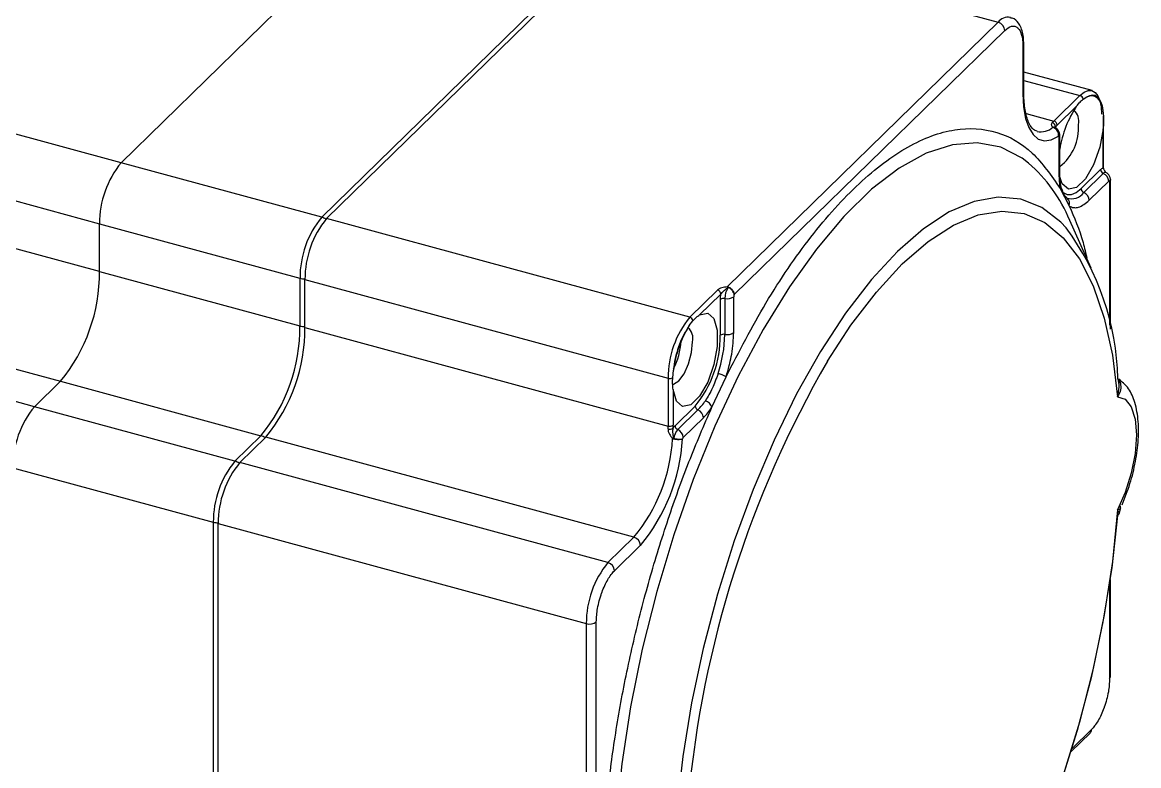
# Model space of a CAD drawing. Header units: millimetres. Extents: x 0 to 3353, y 0 to 2591.
# Drawn here: x 2685.3 to 2745.4, y 1912.8 to 1952.8 of the extents above; entities that cross this region are included whole.
import ezdxf

# ---------------------------------------------------------------- set-up
doc = ezdxf.new("R2010")
doc.units = ezdxf.units.MM
doc.header["$LTSCALE"] = 12

msp = doc.modelspace()

# ---------------------------------------------------------------- linework, layer by layer
at = {"color": 7, "linetype": 'Continuous', "lineweight": 25}
for p, q in [((2690.624, 1945.277), (2706.958, 1961.22)), ((2690.624, 1945.277), (2636.232, 1960.059)), ((2717.748, 1958.287), (2701.414, 1942.344)), ((2701.679, 1942.272), (2718.013, 1958.215)), ((2718.013, 1958.215), (2737.824, 1952.831)), ((2635.065, 1956.778), (2689.457, 1941.995)), ((2689.457, 1939.424), (2635.065, 1954.206)), ((2737.824, 1952.831), (2723.246, 1938.601)), ((2723.621, 1938.184), (2738.178, 1952.392)), ((2739.158, 1951.548), (2739.158, 1948.977)), ((2739.204, 1949.073), (2739.204, 1951.644)), ((2742.882, 1949.156), (2739.204, 1950.155)), ((2742.226, 1948.886), (2740.826, 1947.52)), ((2742.4, 1948.697), (2742.604, 1948.828)), ((2632.965, 1948.299), (2687.357, 1933.516)), ((2742.049, 1948.322), (2741.003, 1947.3)), ((2743.457, 1948.094), (2743.49, 1947.76)), ((2743.499, 1945.033), (2743.499, 1947.791)), ((2685.957, 1932.15), (2631.565, 1946.932)), ((2743.476, 1944.985), (2743.476, 1947.094)), ((2741.099, 1946.647), (2741.099, 1944.656)), ((2741.145, 1944.753), (2741.145, 1946.744)), ((2701.414, 1942.344), (2690.624, 1945.277)), ((2742.286, 1943.881), (2743.336, 1944.906)), ((2743.484, 1944.697), (2742.433, 1943.672)), ((2741.163, 1943.887), (2741.649, 1942.951)), ((2742.728, 1943.254), (2743.778, 1944.279)), ((2743.871, 1936.319), (2743.871, 1944.405)), ((2721.225, 1936.96), (2701.679, 1942.272)), ((2742.837, 1939.61), (2741.679, 1942.176)), ((2689.457, 1939.424), (2689.457, 1941.995)), ((2689.457, 1941.995), (2700.247, 1939.063)), ((2689.457, 1939.424), (2700.247, 1936.491)), ((2700.247, 1939.063), (2700.247, 1936.491)), ((2700.512, 1938.99), (2720.058, 1933.678)), ((2700.512, 1936.419), (2700.512, 1938.99)), ((2722.726, 1938.426), (2721.225, 1936.96)), ((2722.903, 1938.206), (2721.755, 1937.086)), ((2722.872, 1935.99), (2722.872, 1937.918)), ((2723.111, 1937.968), (2723.111, 1936.039)), ((2723.59, 1936.139), (2723.59, 1938.068)), ((2721.2, 1936.509), (2721.399, 1936.771)), ((2700.512, 1936.419), (2720.058, 1931.107)), ((2720.058, 1933.678), (2720.058, 1931.107)), ((2720.309, 1933.706), (2720.347, 1934.109)), ((2722.413, 1932.116), (2723.181, 1933.758)), ((2685.957, 1932.15), (2687.357, 1933.516)), ((2687.357, 1933.516), (2698.147, 1930.584)), ((2720.328, 1933.072), (2720.328, 1931.15)), ((2696.747, 1929.217), (2685.957, 1932.15)), ((2720.434, 1931.125), (2721.518, 1932.183)), ((2721.666, 1931.974), (2720.582, 1930.916)), ((2720.876, 1930.498), (2721.96, 1931.556)), ((2698.147, 1930.584), (2696.747, 1929.217)), ((2697.012, 1929.145), (2698.412, 1930.512)), ((2718.223, 1925.128), (2698.412, 1930.512)), ((2684.79, 1928.868), (2695.58, 1925.936)), ((2716.823, 1923.761), (2697.012, 1929.145)), ((2744.337, 1926.376), (2744.427, 1926.717)), ((2744.415, 1926.718), (2744.409, 1926.821)), ((2695.58, 1925.936), (2695.58, 1895.935)), ((2695.845, 1925.864), (2715.656, 1920.479)), ((2695.845, 1895.863), (2695.845, 1925.864)), ((2744.274, 1926.296), (2744.326, 1926.382)), ((2718.223, 1925.128), (2716.823, 1923.761)), ((2717.177, 1923.322), (2718.577, 1924.689)), ((2743.871, 1917.627), (2743.871, 1922.859)), ((2715.656, 1920.479), (2715.656, 1893.703)), ((2716.197, 1893.829), (2716.197, 1920.566)), ((2741.752, 1913.59), (2742.771, 1914.584))]:
    msp.add_line(p, q, dxfattribs=at)
at = {"color": 8, "linetype": 'Continuous', "lineweight": 25}
for p, q in [((2739.204, 1949.707), (2742.226, 1948.886)), ((2739.327, 1947.927), (2740.826, 1947.52)), ((2743.825, 1944.267), (2743.825, 1936.534)), ((2743.825, 1922.554), (2743.825, 1917.531)), ((2742.845, 1914.774), (2741.804, 1913.758))]:
    msp.add_line(p, q, dxfattribs=at)
at = {"color": 7, "linetype": 'Continuous', "lineweight": 25, "flags": 128}
for points in [[(2739.158, 1948.977), (2739.193, 1948.276), (2739.298, 1947.665), (2739.47, 1947.164), (2739.702, 1946.788), (2739.988, 1946.549), (2740.32, 1946.454), (2740.686, 1946.506), (2741.075, 1946.703)], [(2742.226, 1948.886), (2742.454, 1949.067), (2742.672, 1949.159), (2742.874, 1949.158), (2743.051, 1949.064), (2743.196, 1948.881), (2743.304, 1948.615), (2743.37, 1948.278), (2743.393, 1947.882)], [(2742.604, 1948.828), (2742.758, 1948.902), (2742.905, 1948.928), (2743.04, 1948.904), (2743.162, 1948.83), (2743.266, 1948.709), (2743.351, 1948.544), (2743.416, 1948.337), (2743.457, 1948.094)], [(2742.604, 1948.828), (2742.753, 1948.88), (2742.894, 1948.889), (2743.026, 1948.856), (2743.144, 1948.78), (2743.248, 1948.664), (2743.336, 1948.509), (2743.406, 1948.318), (2743.457, 1948.094)], [(2743.499, 1947.791), (2743.497, 1947.777), (2743.49, 1947.76)], [(2743.476, 1947.094), (2743.295, 1946.114), (2742.96, 1945.172), (2742.523, 1944.412), (2742.049, 1943.95), (2741.612, 1943.856), (2741.277, 1944.144), (2741.128, 1944.572)], [(2741.075, 1946.703), (2741.08, 1946.701), (2741.085, 1946.698), (2741.089, 1946.693), (2741.092, 1946.686), (2741.095, 1946.678), (2741.097, 1946.669), (2741.098, 1946.659), (2741.099, 1946.647)], [(2743.778, 1944.279), (2743.786, 1944.285), (2743.793, 1944.289), (2743.8, 1944.291), (2743.806, 1944.291), (2743.812, 1944.288), (2743.817, 1944.283), (2743.822, 1944.276), (2743.825, 1944.267)], [(2721.755, 1937.086), (2722.192, 1937.18), (2722.527, 1936.891), (2722.708, 1936.265), (2722.708, 1935.395), (2722.527, 1934.415), (2722.192, 1933.474), (2721.755, 1932.714), (2721.281, 1932.252), (2720.844, 1932.158), (2720.509, 1932.446), (2720.328, 1933.072)], [(2720.298, 1933.356), (2720.348, 1933.363), (2720.634, 1933.538), (2720.919, 1933.921), (2721.162, 1934.455), (2721.324, 1935.057), (2721.38, 1935.638)], [(2744.253, 1932.686), (2744.67, 1932.555), (2744.992, 1932.144), (2745.195, 1931.485), (2745.265, 1930.626), (2745.195, 1929.631), (2744.992, 1928.575), (2744.67, 1927.536), (2744.253, 1926.591)], [(2744.253, 1926.591), (2743.974, 1923.812), (2743.535, 1920.955), (2742.942, 1918.062), (2742.203, 1915.172), (2741.33, 1912.326)], [(2728.503, 1893.674), (2729.615, 1894.168), (2731.001, 1895.069), (2732.405, 1896.289), (2733.81, 1897.81), (2735.195, 1899.613), (2736.542, 1901.673), (2737.833, 1903.961), (2739.049, 1906.446), (2740.175, 1909.095), (2741.195, 1911.87), (2742.094, 1914.735), (2742.861, 1917.65), (2743.486, 1920.575), (2743.959, 1923.47), (2744.274, 1926.296)]]:
    msp.add_lwpolyline(points, dxfattribs=at)
at = {"color": 8, "linetype": 'Continuous', "lineweight": 25, "flags": 128}
for points in [[(2739.463, 1945.257), (2739.121, 1945.514), (2737.961, 1946.107), (2736.702, 1946.351), (2735.361, 1946.244), (2733.954, 1945.786), (2732.499, 1944.983), (2731.016, 1943.846), (2729.524, 1942.389), (2728.04, 1940.631), (2726.586, 1938.594), (2725.179, 1936.306), (2723.837, 1933.795), (2722.578, 1931.093), (2721.418, 1928.235), (2720.372, 1925.259), (2719.453, 1922.201), (2718.673, 1919.102), (2718.043, 1916.002), (2717.569, 1912.94), (2717.259, 1909.955), (2717.116, 1907.087)], [(2741.316, 1943.687), (2741.329, 1943.675), (2741.534, 1943.566), (2741.768, 1943.565), (2742.022, 1943.671), (2742.286, 1943.881)], [(2741.49, 1941.768), (2741.195, 1942.082), (2740.175, 1942.867), (2739.049, 1943.318), (2737.833, 1943.429), (2736.542, 1943.197), (2735.195, 1942.627), (2733.81, 1941.726), (2732.405, 1940.506), (2731.001, 1938.985), (2729.615, 1937.182), (2728.268, 1935.122), (2726.978, 1932.834), (2725.761, 1930.349), (2724.635, 1927.7), (2723.616, 1924.925), (2722.716, 1922.06), (2721.949, 1919.145), (2721.324, 1916.22), (2720.851, 1913.325), (2720.536, 1910.499)], [(2728.641, 1934.593), (2729.903, 1936.528), (2731.274, 1938.32), (2732.664, 1939.83), (2734.055, 1941.035), (2735.425, 1941.918), (2736.757, 1942.468), (2738.031, 1942.676), (2739.229, 1942.539), (2740.333, 1942.059), (2741.33, 1941.244), (2742.203, 1940.104), (2742.942, 1938.655), (2743.535, 1936.919), (2743.974, 1934.92), (2744.253, 1932.686)]]:
    msp.add_lwpolyline(points, dxfattribs=at)
at = {"color": 8, "linetype": 'Continuous', "lineweight": 25}
for centre, radius, start, end in [((2738.37, 1952.434), 0.674, 80.36374, 144.02182), ((2740.116, 1947.957), 1.016, 258.90692, 310.19212), ((2740.276, 1947.071), 0.655, 6.6049, 12.93356), ((2741.011, 1946.749), 0.135, 310.97625, 357.79996), ((2741.01, 1944.758), 0.135, 310.9843, 357.6538), ((2743.433, 1945.035), 0.0664, 310.64064, 357.99746), ((2743.59, 1944.621), 0.131, 72.22506, 144.6137), ((2740.978, 1944.019), 0.227, 324.39068, 9.45883), ((2741.779, 1944.138), 0.803, 251.25905, 324.57138), ((2741.3, 1943.079), 0.372, 339.83653, 49.34585), ((2701.227, 1941.675), 0.695, 53.46836, 74.38944), ((2700.522, 1940.105), 1.078, 255.2176, 269.49652), ((2700.522, 1937.533), 1.078, 255.21745, 269.48801), ((2717.047, 1935.884), 3.717, 333.00362, 356.58735), ((2744.597, 1933.673), 0.327, 204.83005, 234.7798), ((2697.96, 1929.915), 0.695, 53.53477, 74.39045), ((2696.56, 1928.548), 0.695, 53.46836, 74.38944), ((2695.855, 1926.978), 1.078, 255.2176, 269.49652)]:
    msp.add_arc(centre, radius, start, end, dxfattribs=at)
at = {"color": 7, "linetype": 'Continuous', "lineweight": 25}
for centre, radius, start, end in [((2737.693, 1952.363), 0.486, 3.39156, 74.33381), ((2739.072, 1951.649), 0.133, 310.64064, 357.99746), ((2739.072, 1949.078), 0.133, 310.64064, 357.99746), ((2742.157, 1948.648), 0.249, 11.56289, 73.79882), ((2746.743, 1945.153), 5.663, 145.97275, 171.27802), ((2741.333, 1947.506), 0.833, 348.231, 46.57762), ((2738.765, 1949.63), 2.95, 312.07284, 314.32597), ((2740.76, 1947.286), 0.243, 3.39156, 74.33381), ((2740.676, 1947.211), 0.239, 1.60635, 74.03268), ((2740.788, 1947.006), 0.176, 72.39131, 95.24312), ((2740.862, 1947.097), 0.0691, 104.59826, 124.16057), ((2738.85, 1949.504), 3.081, 312.07284, 314.32597), ((2739.497, 1947.154), 2.658, 308.32721, 3.92888), ((2694.569, 1942.026), 5.112, 140.51294, 180.34344), ((2733.994, 1938.986), 8.32, 22.54529, 48.91072), ((2745.338, 1944.623), 4.239, 179.54865, 189.99981), ((2743.578, 1944.92), 0.242, 183.33649, 247.02747), ((2743.294, 1944.251), 0.485, 3.33649, 67.02747), ((2742.528, 1943.895), 0.242, 183.33649, 247.02747), ((2742.244, 1943.226), 0.485, 3.33649, 67.02747), ((2705.359, 1939.093), 5.112, 140.51294, 180.34344), ((2705.625, 1939.021), 5.112, 140.51294, 180.34344), ((2730.033, 1933.303), 14.245, 1.46914, 36.45969), ((2680.255, 1939.368), 9.202, 320.51294, 0.34344), ((2724.228, 1937.955), 1.117, 147.01419, 179.30854), ((2722.969, 1938.468), 0.307, 15.97438, 25.78365), ((2723.496, 1938.412), 0.254, 136.26809, 143.77919), ((2722.661, 1938.192), 0.243, 3.39156, 74.33381), ((2723.046, 1937.678), 0.297, 77.45918, 126.02418), ((2723.24, 1938.548), 0.595, 257.45918, 306.02418), ((2723.839, 1938.063), 0.249, 151.0353, 178.98669), ((2725.17, 1933.709), 5.112, 140.51294, 180.34344), ((2721.155, 1936.721), 0.249, 11.56289, 73.79882), ((2691.045, 1936.436), 9.202, 320.51294, 0.34344), ((2691.31, 1936.364), 9.202, 320.51294, 0.34344), ((2725.356, 1933.68), 5.027, 145.75042, 175.10596), ((2726.112, 1933.411), 5.807, 147.75714, 173.09924), ((2720.565, 1935.808), 0.833, 348.2301, 46.58082), ((2723.046, 1935.749), 0.297, 77.45918, 126.02418), ((2723.24, 1936.62), 0.595, 257.45918, 306.02418), ((2716.941, 1935.954), 5.93, 320.51294, 0.34344), ((2716.124, 1936.151), 6.988, 341.44182, 359.08216), ((2778.086, 1905.913), 57.161, 149.88499, 174.91311), ((2720.15, 1933.998), 0.333, 254.01336, 298.65091), ((2722.199, 1931.888), 2.112, 62.30301, 74.93301), ((2719.503, 1934.134), 3.056, 315.03493, 327.03942), ((2721.887, 1931.949), 0.553, 17.6259, 70.9174), ((2689.902, 1928.899), 5.112, 140.51294, 180.34344), ((2721.76, 1932.197), 0.242, 183.33649, 247.02747), ((2721.476, 1931.527), 0.485, 3.33649, 67.02747), ((2719.522, 1933.991), 3.446, 315.03493, 327.03942), ((2712.747, 1931.108), 7.31, 358.76333, 359.99357), ((2720.153, 1931.257), 0.322, 252.53681, 302.6663), ((2720.15, 1931.401), 0.308, 252.69603, 305.39891), ((2712.693, 1931.151), 7.635, 358.76333, 359.99357), ((2720.955, 1930.609), 0.733, 135.28807, 149.05451), ((2721.304, 1930.3), 0.95, 139.5671, 171.45776), ((2720.676, 1931.139), 0.242, 183.33649, 247.02747), ((2720.392, 1930.469), 0.485, 3.33649, 67.02747), ((2711.253, 1930.914), 9.059, 320.29956, 356.90162), ((2711.002, 1930.982), 9.848, 320.279, 356.6848), ((2722.881, 1927.277), 4.071, 128.36599, 129.36031), ((2721.06, 1930.324), 0.705, 170.47601, 174.18922), ((2721.02, 1930.372), 0.191, 138.87028, 167.74797), ((2700.692, 1925.966), 5.112, 140.51294, 180.34344), ((2700.958, 1925.894), 5.112, 140.51294, 180.34344), ((2718.092, 1924.66), 0.486, 3.39156, 74.33381), ((2720.769, 1920.51), 5.112, 140.51294, 180.34344), ((2716.692, 1923.293), 0.486, 3.39156, 74.33381), ((2715.84, 1921.068), 0.616, 252.69603, 305.39891), ((2743.739, 1917.632), 0.133, 310.64064, 357.99746), ((2742.587, 1914.766), 0.258, 315.35447, 1.91129)]:
    msp.add_arc(centre, radius, start, end, dxfattribs=at)
for points, knots in [([(2739.204, 1951.644), (2739.2, 1951.777), (2739.186, 1952.175), (2739.045, 1952.643), (2738.768, 1953.009), (2738.548, 1953.057), (2738.478, 1953.072)], [0, 0, 0, 0, 0.195103, 0.588922, 0.869647, 1, 1, 1, 1]), ([(2738.178, 1952.392), (2738.301, 1952.488), (2738.492, 1952.636), (2738.72, 1952.635), (2738.824, 1952.582), (2738.873, 1952.539), (2738.88, 1952.533), (2738.972, 1952.448), (2739.077, 1952.246), (2739.13, 1951.964), (2739.147, 1951.814), (2739.156, 1951.71), (2739.157, 1951.604), (2739.158, 1951.548)], [0, 0, 0, 0, 0.239396, 0.369568, 0.499903, 0.500532, 0.505193, 0.517877, 0.759375, 0.879575, 0.885602, 0.93951, 1, 1, 1, 1]), ([(2739.918, 1946.979), (2739.857, 1946.995), (2739.723, 1947.031), (2739.48, 1947.361), (2739.278, 1947.984), (2739.209, 1948.619), (2739.205, 1949.001), (2739.204, 1949.073)], [0, 0, 0, 0, 0.200392, 0.440951, 0.697944, 0.943167, 1, 1, 1, 1]), ([(2742.049, 1948.322), (2742.109, 1948.399), (2742.223, 1948.545), (2742.343, 1948.649), (2742.4, 1948.697)], [0, 0, 0, 0, 0.528525, 1, 1, 1, 1]), ([(2743.49, 1947.76), (2743.491, 1947.691), (2743.494, 1947.511), (2743.492, 1947.285), (2743.479, 1947.127), (2743.476, 1947.094)], [0, 0, 0, 0, 0.3291789, 0.8566252, 1, 1, 1, 1]), ([(2723.181, 1933.758), (2723.885, 1935.118), (2725.332, 1937.912), (2727.767, 1941.439), (2730.358, 1944.323), (2732.988, 1946.291), (2735.506, 1947.223), (2737.764, 1947.07), (2739.697, 1946.003), (2740.683, 1944.58), (2741.163, 1943.887)], [0, 0, 0, 0, 0.117232, 0.240877, 0.369202, 0.5, 0.630798, 0.759123, 0.882768, 1, 1, 1, 1]), ([(2740.741, 1947.44), (2740.723, 1947.419), (2740.685, 1947.376), (2740.685, 1947.284), (2740.737, 1947.222), (2740.772, 1947.181)], [0, 0, 0, 0, 0.237548, 0.495781, 1, 1, 1, 1]), ([(2740.823, 1947.155), (2740.814, 1947.159), (2740.795, 1947.168), (2740.78, 1947.176), (2740.772, 1947.181)], [0, 0, 0, 0, 0.464864, 1, 1, 1, 1]), ([(2741.075, 1946.703), (2741.077, 1946.748), (2741.079, 1946.837), (2741.028, 1946.97), (2740.941, 1947.085), (2740.863, 1947.131), (2740.823, 1947.155)], [0, 0, 0, 0, 0.245647, 0.494096, 0.745504, 1, 1, 1, 1]), ([(2740.844, 1947.164), (2740.844, 1947.164), (2740.844, 1947.165), (2740.843, 1947.165), (2740.841, 1947.167), (2740.839, 1947.17), (2740.84, 1947.172), (2740.841, 1947.173)], [0, 0, 0, 0, 0.030062, 0.06157, 0.133203, 0.330332, 1, 1, 1, 1]), ([(2740.841, 1947.173), (2740.846, 1947.183), (2740.853, 1947.198), (2740.896, 1947.212), (2740.914, 1947.217)], [0, 0, 0, 0, 0.584354, 1, 1, 1, 1]), ([(2740.844, 1947.164), (2740.871, 1947.149), (2740.923, 1947.121), (2741.002, 1947.041), (2741.063, 1946.932), (2741.089, 1946.807), (2741.079, 1946.734), (2741.075, 1946.703)], [0, 0, 0, 0, 0.172111, 0.330905, 0.607231, 0.830539, 1, 1, 1, 1]), ([(2741.145, 1946.744), (2741.142, 1946.791), (2741.135, 1946.889), (2741.069, 1947.023), (2740.97, 1947.128), (2740.885, 1947.16), (2740.847, 1947.175)], [0, 0, 0, 0, 0.256429, 0.525212, 0.784359, 1, 1, 1, 1]), ([(2741.203, 1944.056), (2741.184, 1944.173), (2741.152, 1944.384), (2741.147, 1944.639), (2741.145, 1944.753)], [0, 0, 0, 0, 0.553334, 1, 1, 1, 1]), ([(2743.476, 1944.985), (2743.501, 1944.936), (2743.538, 1944.86), (2743.592, 1944.778), (2743.61, 1944.749)], [0, 0, 0, 0, 0.653637, 1, 1, 1, 1]), ([(2743.613, 1944.755), (2743.582, 1944.8), (2743.538, 1944.864), (2743.504, 1944.962), (2743.501, 1945.008), (2743.499, 1945.031)], [0, 0, 0, 0, 0.547224, 0.780748, 1, 1, 1, 1]), ([(2743.87, 1944.408), (2743.857, 1944.46), (2743.833, 1944.558), (2743.745, 1944.677), (2743.667, 1944.721), (2743.63, 1944.742)], [0, 0, 0, 0, 0.377802, 0.708238, 1, 1, 1, 1]), ([(2741.542, 1943.362), (2741.482, 1943.414), (2741.342, 1943.534), (2741.253, 1943.867), (2741.203, 1944.056)], [0, 0, 0, 0, 0.434027, 1, 1, 1, 1]), ([(2743.825, 1944.267), (2743.837, 1944.289), (2743.864, 1944.339), (2743.879, 1944.394), (2743.865, 1944.422), (2743.863, 1944.426)], [0, 0, 0, 0, 0.394971, 0.916997, 1, 1, 1, 1]), ([(2743.865, 1944.377), (2743.867, 1944.366), (2743.872, 1944.329), (2743.844, 1944.293), (2743.825, 1944.267)], [0, 0, 0, 0, 0.306727, 1, 1, 1, 1]), ([(2741.649, 1942.951), (2741.726, 1942.913), (2741.815, 1942.868), (2741.985, 1942.853), (2742.252, 1942.877), (2742.531, 1943.098), (2742.728, 1943.254)], [0, 0, 0, 0, 0.25043, 0.292267, 0.501113, 1, 1, 1, 1]), ([(2723.246, 1938.601), (2723.143, 1938.585), (2722.988, 1938.561), (2722.813, 1938.494), (2722.754, 1938.448), (2722.726, 1938.426)], [0, 0, 0, 0, 0.499643, 0.758209, 1, 1, 1, 1]), ([(2722.903, 1938.206), (2722.947, 1938.26), (2723.052, 1938.388), (2723.187, 1938.492), (2723.264, 1938.552)], [0, 0, 0, 0, 0.42174, 1, 1, 1, 1]), ([(2723.246, 1938.601), (2723.258, 1938.601), (2723.281, 1938.599), (2723.303, 1938.592), (2723.312, 1938.588)], [0, 0, 0, 0, 0.53686, 1, 1, 1, 1]), ([(2723.264, 1938.552), (2723.27, 1938.556), (2723.276, 1938.56), (2723.286, 1938.563), (2723.289, 1938.563), (2723.29, 1938.563), (2723.291, 1938.563), (2723.291, 1938.563)], [0, 0, 0, 0, 0.672578, 0.86906, 0.939725, 0.97061, 1, 1, 1, 1]), ([(2723.621, 1938.184), (2723.615, 1938.206), (2723.602, 1938.26), (2723.547, 1938.361), (2723.466, 1938.454), (2723.374, 1938.523), (2723.319, 1938.549), (2723.291, 1938.563)], [0, 0, 0, 0, 0.168775, 0.391842, 0.668391, 0.827478, 1, 1, 1, 1]), ([(2723.312, 1938.588), (2723.355, 1938.566), (2723.438, 1938.522), (2723.536, 1938.415), (2723.603, 1938.297), (2723.615, 1938.221), (2723.621, 1938.184)], [0, 0, 0, 0, 0.259845, 0.513049, 0.759726, 1, 1, 1, 1]), ([(2721.399, 1936.771), (2721.46, 1936.838), (2721.577, 1936.965), (2721.698, 1937.047), (2721.755, 1937.086)], [0, 0, 0, 0, 0.527558, 1, 1, 1, 1]), ([(2723.181, 1933.758), (2723.243, 1933.959), (2723.315, 1934.194), (2723.413, 1934.602), (2723.542, 1935.218), (2723.57, 1935.758), (2723.59, 1936.139)], [0, 0, 0, 0, 0.25043, 0.292267, 0.501113, 1, 1, 1, 1]), ([(2720.328, 1933.072), (2720.318, 1933.178), (2720.304, 1933.312), (2720.302, 1933.528), (2720.306, 1933.633), (2720.309, 1933.706)], [0, 0, 0, 0, 0.528435, 0.670783, 1, 1, 1, 1]), ([(2722.749, 1933.927), (2722.651, 1933.654), (2722.458, 1933.108), (2722.197, 1932.683), (2722.068, 1932.471)], [0, 0, 0, 0, 0.5016976, 1, 1, 1, 1]), ([(2744.253, 1932.686), (2744.294, 1932.86), (2744.373, 1933.193), (2744.306, 1933.514), (2744.274, 1933.668)], [0, 0, 0, 0, 0.519167, 1, 1, 1, 1]), ([(2744.33, 1933.63), (2744.33, 1933.632), (2744.33, 1933.653), (2744.348, 1933.597), (2744.376, 1933.512), (2744.399, 1933.439), (2744.409, 1933.406)], [0, 0, 0, 0, 0.045621, 0.554512, 0.797354, 1, 1, 1, 1]), ([(2744.409, 1933.406), (2744.424, 1933.288), (2744.456, 1933.044), (2744.322, 1932.808), (2744.253, 1932.686)], [0, 0, 0, 0, 0.483717, 1, 1, 1, 1]), ([(2744.499, 1926.877), (2744.648, 1927.248), (2744.946, 1927.991), (2745.239, 1929.205), (2745.392, 1930.396), (2745.383, 1931.521), (2745.192, 1932.453), (2744.86, 1933.182), (2744.489, 1933.489), (2744.326, 1933.625)], [0, 0, 0, 0, 0.14957, 0.299084, 0.449216, 0.60186, 0.760826, 0.894571, 1, 1, 1, 1]), ([(2716.527, 1906.859), (2716.564, 1907.844), (2716.639, 1909.815), (2716.98, 1912.966), (2717.488, 1916.217), (2718.181, 1919.542), (2719.036, 1922.859), (2720.039, 1926.089), (2721.159, 1929.208), (2721.995, 1931.147), (2722.413, 1932.116)], [0, 0, 0, 0, 0.123286, 0.246553, 0.373296, 0.5, 0.626743, 0.753448, 0.876733, 1, 1, 1, 1]), ([(2720.056, 1930.95), (2720.059, 1930.906), (2720.066, 1930.816), (2720.143, 1930.629), (2720.237, 1930.506), (2720.299, 1930.424)], [0, 0, 0, 0, 0.237548, 0.495781, 1, 1, 1, 1]), ([(2720.354, 1930.469), (2720.34, 1930.569), (2720.317, 1930.741), (2720.324, 1930.914), (2720.326, 1930.986)], [0, 0, 0, 0, 0.584354, 1, 1, 1, 1]), ([(2720.359, 1930.396), (2720.349, 1930.399), (2720.327, 1930.405), (2720.309, 1930.418), (2720.299, 1930.424)], [0, 0, 0, 0, 0.464864, 1, 1, 1, 1]), ([(2720.365, 1930.441), (2720.365, 1930.441), (2720.364, 1930.441), (2720.363, 1930.442), (2720.361, 1930.444), (2720.356, 1930.453), (2720.355, 1930.462), (2720.354, 1930.469)], [0, 0, 0, 0, 0.030062, 0.06157, 0.133203, 0.330332, 1, 1, 1, 1]), ([(2720.834, 1930.412), (2720.809, 1930.403), (2720.759, 1930.384), (2720.638, 1930.371), (2720.499, 1930.373), (2720.406, 1930.388), (2720.359, 1930.396)], [0, 0, 0, 0, 0.245647, 0.494096, 0.745504, 1, 1, 1, 1]), ([(2720.365, 1930.441), (2720.396, 1930.435), (2720.456, 1930.423), (2720.57, 1930.409), (2720.686, 1930.404), (2720.782, 1930.408), (2720.818, 1930.411), (2720.834, 1930.412)], [0, 0, 0, 0, 0.172111, 0.330905, 0.607231, 0.830539, 1, 1, 1, 1]), ([(2716.197, 1920.566), (2716.21, 1920.805), (2716.23, 1921.174), (2716.352, 1921.713), (2716.437, 1921.987), (2716.486, 1922.125), (2716.492, 1922.143), (2716.588, 1922.405), (2716.754, 1922.762), (2716.936, 1923.036), (2717.026, 1923.155), (2717.087, 1923.231), (2717.146, 1923.29), (2717.177, 1923.322)], [0, 0, 0, 0, 0.239396, 0.369568, 0.499903, 0.500532, 0.505193, 0.517877, 0.759375, 0.879575, 0.885602, 0.93951, 1, 1, 1, 1]), ([(2743.825, 1917.531), (2743.812, 1917.292), (2743.792, 1916.922), (2743.669, 1916.384), (2743.585, 1916.11), (2743.536, 1915.972), (2743.529, 1915.954), (2743.434, 1915.692), (2743.267, 1915.335), (2743.086, 1915.061), (2742.996, 1914.941), (2742.934, 1914.866), (2742.876, 1914.806), (2742.845, 1914.774)], [0, 0, 0, 0, 0.239396, 0.369568, 0.499903, 0.500532, 0.505193, 0.517877, 0.759375, 0.879575, 0.885602, 0.93951, 1, 1, 1, 1])]:
    msp.add_open_spline(points, degree=3, knots=knots, dxfattribs=at)
for points in [[(2743.336, 1944.906), (2743.36, 1944.927), (2743.409, 1944.97), (2743.454, 1944.98), (2743.476, 1944.985)], [(2722.872, 1937.918), (2722.873, 1937.964), (2722.876, 1938.056), (2722.894, 1938.156), (2722.903, 1938.206)]]:
    msp.add_open_spline(points, degree=3, dxfattribs=at)
at = {"color": 8, "linetype": 'Continuous', "lineweight": 25}
for points, knots in [([(2741.649, 1942.951), (2741.921, 1942.333), (2742.292, 1941.489), (2742.536, 1940.42), (2742.601, 1940.133)], [0, 0, 0, 0, 0.732128, 1, 1, 1, 1]), ([(2744.253, 1926.591), (2744.332, 1926.623), (2744.423, 1926.661), (2744.416, 1926.712), (2744.415, 1926.718)], [0, 0, 0, 0, 0.8688897, 1, 1, 1, 1]), ([(2744.326, 1926.382), (2744.33, 1926.387), (2744.36, 1926.428), (2744.303, 1926.515), (2744.253, 1926.591)], [0, 0, 0, 0, 0.132405, 1, 1, 1, 1])]:
    msp.add_open_spline(points, degree=3, knots=knots, dxfattribs=at)

doc.saveas('drawing.dxf')
